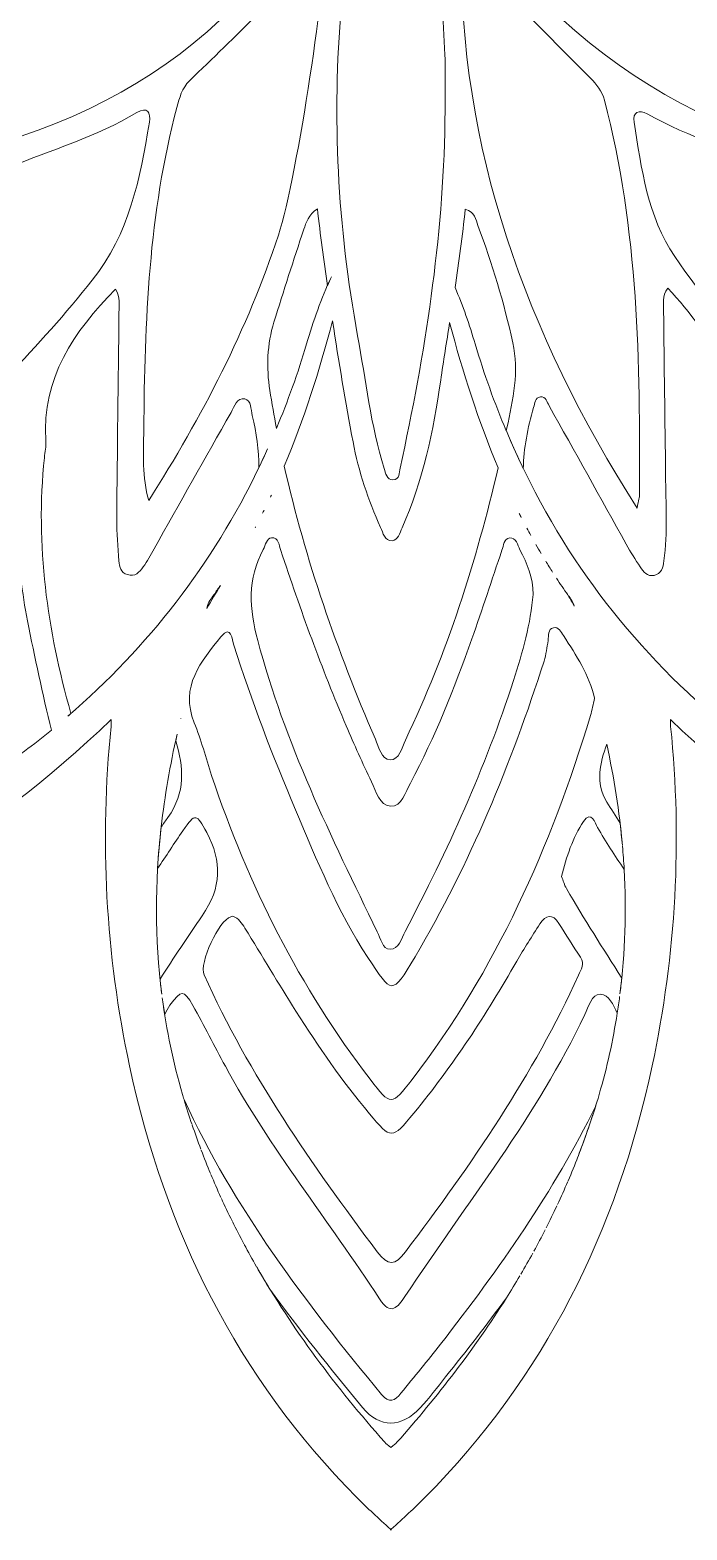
# Model space of a CAD drawing. Extents: x 180 to 9920, y -1894 to -106.
# Drawn here: x 892.1 to 1088.6, y -1876.1 to -1427.1 of the extents above; entities that cross this region are included whole.
import ezdxf

# ---------------------------------------------------------------- set-up
doc = ezdxf.new("R2010")
doc.units = 0
doc.header["$MEASUREMENT"] = 0
doc.layers.add('Layer 1', color=7, linetype='Continuous')

# ---------------------------------------------------------------- blocks, each defined once
blk = doc.blocks.new('block 2')
at = {"layer": 'Layer 1', "lineweight": 0}
for points, knots in [([(1815.11, -1128.01), (1749.3, -1123.11), (1699.79, -1090.94), (1663.06, -1037.29), (1645.18, -1011.19), (1631.77, -982.75), (1619.13, -953.91), (1615.92, -946.59), (1612.73, -939.26), (1609.05, -930.83), (1611.49, -932.42), (1612.96, -933.56), (1614.59, -934.42), (1644.2, -950.07), (1675.18, -955.58), (1707.88, -946.28), (1720.09, -942.8), (1730.39, -935.89), (1738.98, -926.45), (1741.34, -923.86), (1741.53, -922.8), (1737.72, -921.62), (1719.01, -915.81), (1701.43, -907.65), (1685.9, -895.49), (1663.92, -878.27), (1650.48, -855.44), (1642.34, -829.12), (1634.98, -805.33), (1631.72, -780.82), (1629.58, -756.13), (1625.72, -711.65), (1624.7, -667), (1621.74, -622.46), (1617.41, -557.42), (1609.63, -492.84), (1594.72, -429.3), (1579.03, -362.48), (1543.37, -307.89), (1491.29, -263.71), (1446.97, -226.12), (1396.22, -199.88), (1342.06, -179.82), (1279.78, -156.75), (1215.33, -142.68), (1149.61, -134.01), (1099.93, -127.46), (1050.1, -123.94), (1000.13, -123.94), (1000.13, -123.94), (1000.13, -123.94), (1000.13, -123.94), (1000.09, -123.94), (1000.04, -123.94), (1000, -123.94), (999.96, -123.94), (999.91, -123.94), (999.87, -123.94), (999.87, -123.94), (999.87, -123.94), (999.87, -123.94), (949.9, -123.94), (900.07, -127.46), (850.39, -134.01), (784.67, -142.68), (720.22, -156.75), (657.94, -179.82), (603.78, -199.88), (553.03, -226.12), (508.71, -263.71), (456.63, -307.89), (420.97, -362.48), (405.28, -429.3), (390.37, -492.84), (382.59, -557.42), (378.26, -622.46), (375.3, -667), (374.28, -711.65), (370.42, -756.13), (368.28, -780.82), (365.02, -805.33), (357.66, -829.12), (349.52, -855.44), (336.08, -878.27), (314.1, -895.49), (298.57, -907.65), (280.99, -915.81), (262.28, -921.62), (258.47, -922.8), (258.66, -923.86), (261.02, -926.45), (269.61, -935.89), (279.91, -942.8), (292.12, -946.28), (324.82, -955.58), (355.8, -950.07), (385.41, -934.42), (387.04, -933.56), (388.51, -932.42), (390.95, -930.83), (387.27, -939.26), (384.08, -946.59), (380.87, -953.91), (368.23, -982.75), (354.82, -1011.19), (336.94, -1037.29), (300.21, -1090.94), (250.7, -1123.11), (184.89, -1128.01), (180.03, -1128.37), (179.92, -1128.56), (182.5, -1132.8), (210.28, -1178.29), (252.29, -1197.63), (304.07, -1197.45), (342.5, -1197.31), (376.72, -1183.47), (407.92, -1161.62), (409.93, -1160.2), (411.93, -1158.75), (413.94, -1157.32), (404.39, -1172.65), (395.46, -1188.12), (385.98, -1203.24), (368.7, -1230.82), (350.11, -1257.39), (326.71, -1280.26), (301.16, -1305.21), (271.89, -1323.76), (236.88, -1332.4), (231.57, -1333.71), (226.18, -1334.7), (219.63, -1336.1), (247.96, -1348.87), (276.55, -1355.97), (306.2, -1358.34), (369.99, -1363.44), (430.32, -1352.32), (485.95, -1318.26), (485.07, -1324.2), (483.25, -1329.44), (481.19, -1334.58), (468.54, -1365.97), (450.11, -1393.79), (428.05, -1419.24), (403.33, -1447.78), (374.78, -1471.48), (340.06, -1487.12), (329.93, -1491.68), (319.41, -1495.14), (307.64, -1498.2), (334.5, -1509.84), (361.66, -1515.69), (389.66, -1517.13), (454.66, -1520.48), (515.82, -1507.37), (571.97, -1473.25), (565.76, -1479.73), (559.83, -1486.38), (554.44, -1493.51), (543.05, -1508.58), (534.98, -1525.51), (527.23, -1542.57), (515.28, -1568.89), (497.68, -1589.62), (470.98, -1601.96), (458.07, -1607.93), (444.75, -1612.59), (431.04, -1616.23), (427.31, -1617.22), (423.59, -1618.19), (418.96, -1619.41), (420.7, -1620.25), (421.43, -1620.66), (422.2, -1620.97), (433.77, -1625.57), (445.51, -1629.68), (457.52, -1632.97), (523.09, -1650.95), (587.75, -1649.82), (650.73, -1622.48), (696.94, -1602.42), (733.94, -1571.56), (758.21, -1526.64), (758.6, -1525.92), (758.77, -1524.97), (760.02, -1524.71), (764.59, -1532.53), (766.11, -1541.2), (766.22, -1550.11), (766.47, -1570.1), (761.01, -1588.9), (753.08, -1606.96), (731.55, -1655.95), (698.04, -1695.27), (655.24, -1726.97), (654.07, -1727.84), (652.58, -1728.43), (651.61, -1730.55), (751.78, -1730.26), (842.08, -1704.9), (916.32, -1633.53), (916.32, -1634.72), (916.35, -1635.14), (916.31, -1635.56), (912.85, -1669.71), (914.67, -1703.6), (921.84, -1737.16), (932.4, -1786.56), (954.02, -1830.2), (989.81, -1866.35), (992.96, -1869.53), (996.33, -1872.54), (999.87, -1875.82), (999.87, -1875.82), (999.87, -1876.06), (999.87, -1876.06), (999.92, -1876.02), (999.96, -1875.98), (1000, -1875.94), (1000.04, -1875.98), (1000.08, -1876.02), (1000.13, -1876.06), (1000.13, -1876.06), (1000.13, -1875.82), (1000.13, -1875.82), (1003.67, -1872.54), (1007.04, -1869.53), (1010.19, -1866.35), (1045.98, -1830.2), (1067.6, -1786.56), (1078.16, -1737.16), (1085.33, -1703.6), (1087.15, -1669.71), (1083.69, -1635.56), (1083.65, -1635.14), (1083.68, -1634.72), (1083.68, -1633.53), (1157.92, -1704.9), (1248.22, -1730.26), (1348.39, -1730.55), (1347.42, -1728.43), (1345.93, -1727.84), (1344.76, -1726.97), (1301.96, -1695.27), (1268.45, -1655.95), (1246.92, -1606.96), (1238.99, -1588.9), (1233.53, -1570.1), (1233.78, -1550.11), (1233.89, -1541.2), (1235.41, -1532.53), (1239.98, -1524.71), (1241.23, -1524.97), (1241.4, -1525.92), (1241.79, -1526.64), (1266.06, -1571.56), (1303.06, -1602.42), (1349.27, -1622.48), (1412.25, -1649.82), (1476.91, -1650.95), (1542.48, -1632.97), (1554.49, -1629.68), (1566.23, -1625.57), (1577.8, -1620.97), (1578.57, -1620.66), (1579.3, -1620.25), (1581.04, -1619.41), (1576.41, -1618.19), (1572.69, -1617.22), (1568.96, -1616.23), (1555.25, -1612.59), (1541.93, -1607.93), (1529.02, -1601.96), (1502.32, -1589.62), (1484.72, -1568.89), (1472.77, -1542.57), (1465.02, -1525.51), (1456.95, -1508.58), (1445.56, -1493.51), (1440.17, -1486.38), (1434.24, -1479.73), (1428.03, -1473.25), (1484.18, -1507.37), (1545.34, -1520.48), (1610.34, -1517.13), (1638.34, -1515.69), (1665.5, -1509.84), (1692.36, -1498.2), (1680.59, -1495.14), (1670.07, -1491.68), (1659.94, -1487.12), (1625.22, -1471.48), (1596.67, -1447.78), (1571.95, -1419.24), (1549.89, -1393.79), (1531.46, -1365.97), (1518.81, -1334.58), (1516.75, -1329.44), (1514.93, -1324.2), (1514.05, -1318.26), (1569.68, -1352.32), (1630.01, -1363.44), (1693.8, -1358.34), (1723.45, -1355.97), (1752.04, -1348.87), (1780.37, -1336.1), (1773.82, -1334.7), (1768.43, -1333.71), (1763.12, -1332.4), (1728.11, -1323.76), (1698.84, -1305.21), (1673.29, -1280.26), (1649.89, -1257.39), (1631.3, -1230.82), (1614.02, -1203.24), (1604.54, -1188.12), (1595.61, -1172.65), (1586.06, -1157.32), (1588.07, -1158.75), (1590.07, -1160.2), (1592.08, -1161.62), (1623.28, -1183.47), (1657.5, -1197.31), (1695.93, -1197.45), (1747.71, -1197.63), (1789.72, -1178.29), (1817.5, -1132.8), (1820.08, -1128.56), (1819.97, -1128.37), (1815.11, -1128.01)], [0, 0, 0, 0, 1, 1, 1, 2, 2, 2, 3, 3, 3, 4, 4, 4, 5, 5, 5, 6, 6, 6, 7, 7, 7, 8, 8, 8, 9, 9, 9, 10, 10, 10, 11, 11, 11, 12, 12, 12, 13, 13, 13, 14, 14, 14, 15, 15, 15, 16, 16, 16, 17, 17, 17, 18, 18, 18, 19, 19, 19, 20, 20, 20, 21, 21, 21, 22, 22, 22, 23, 23, 23, 24, 24, 24, 25, 25, 25, 26, 26, 26, 27, 27, 27, 28, 28, 28, 29, 29, 29, 30, 30, 30, 31, 31, 31, 32, 32, 32, 33, 33, 33, 34, 34, 34, 35, 35, 35, 36, 36, 36, 37, 37, 37, 38, 38, 38, 39, 39, 39, 40, 40, 40, 41, 41, 41, 42, 42, 42, 43, 43, 43, 44, 44, 44, 45, 45, 45, 46, 46, 46, 47, 47, 47, 48, 48, 48, 49, 49, 49, 50, 50, 50, 51, 51, 51, 52, 52, 52, 53, 53, 53, 54, 54, 54, 55, 55, 55, 56, 56, 56, 57, 57, 57, 58, 58, 58, 59, 59, 59, 60, 60, 60, 61, 61, 61, 62, 62, 62, 63, 63, 63, 64, 64, 64, 65, 65, 65, 66, 66, 66, 67, 67, 67, 68, 68, 68, 69, 69, 69, 70, 70, 70, 71, 71, 71, 72, 72, 72, 73, 73, 73, 74, 74, 74, 75, 75, 75, 76, 76, 76, 77, 77, 77, 78, 78, 78, 79, 79, 79, 80, 80, 80, 81, 81, 81, 82, 82, 82, 83, 83, 83, 84, 84, 84, 85, 85, 85, 86, 86, 86, 87, 87, 87, 88, 88, 88, 89, 89, 89, 90, 90, 90, 91, 91, 91, 92, 92, 92, 93, 93, 93, 94, 94, 94, 95, 95, 95, 96, 96, 96, 97, 97, 97, 98, 98, 98, 99, 99, 99, 100, 100, 100, 101, 101, 101, 102, 102, 102, 103, 103, 103, 104, 104, 104, 105, 105, 105, 106, 106, 106, 107, 107, 107, 108, 108, 108, 109, 109, 109, 110, 110, 110, 110]), ([(746.49, -1518.7), (746.43, -1518.45), (746.37, -1518.19), (746.31, -1517.92), (744.23, -1508.22), (742.64, -1498.43), (740.64, -1488.71), (738.53, -1478.42), (734.67, -1468.62), (731.58, -1458.6), (731.13, -1457.14), (730.21, -1455.45), (731.21, -1454.23), (732.56, -1452.6), (734.39, -1454.06), (735.96, -1454.4), (743.44, -1456.04), (747.84, -1460.25), (748.84, -1468.31), (749.83, -1476.24), (751.65, -1484.1), (754.78, -1491.54), (755.57, -1493.41), (756.28, -1494.82), (757, -1495.8), (758.25, -1492.64), (759.43, -1489.45), (760.54, -1486.24), (760.25, -1485.9), (760, -1485.43), (759.82, -1484.8), (757.99, -1478.63), (756.3, -1472.4), (754.55, -1466.2), (754.39, -1463.33), (755.82, -1462.68), (758.15, -1463.28), (761.05, -1464.02), (763.94, -1464.78), (766.82, -1465.55), (767.41, -1463.32), (767.97, -1461.08), (768.51, -1458.83), (759.59, -1456.01), (750.82, -1452.62), (742.27, -1448.65), (652.3, -1406.86), (595.36, -1337.93), (573.47, -1240.82), (569.03, -1221.15), (569.67, -1200.97), (569.79, -1180.91), (569.79, -1180.72), (569.79, -1180.53), (569.81, -1180.34), (570.3, -1176.2), (588.03, -1167.59), (591.4, -1169.92), (593.6, -1171.44), (593.31, -1173.93), (593.39, -1176.18), (594.79, -1218.22), (605.32, -1258.07), (623.29, -1295.86), (644.46, -1340.37), (674.26, -1377.78), (716.72, -1403.97), (748.22, -1423.41), (782.31, -1435.28), (819.65, -1434.26), (878.48, -1432.65), (926.11, -1407.59), (963.67, -1362.72), (971.04, -1353.92), (977.52, -1344.48), (983.73, -1334.84), (985.26, -1332.46), (986.84, -1330.11), (989.13, -1326.64), (991.7, -1332.46), (993.73, -1337.18), (995.86, -1341.84), (996.63, -1343.54), (996.47, -1345.08), (995.92, -1346.8), (976.9, -1406.05), (938.72, -1445.99), (877.98, -1462.37), (857.85, -1467.8), (836.76, -1470.03), (816.07, -1468.26), (801.92, -1467.06), (787.95, -1464.44), (774.31, -1460.54), (774.51, -1461.86), (774.7, -1463.18), (774.9, -1464.5), (774.01, -1458.45), (773.09, -1452.41), (772.13, -1446.36), (770.33, -1447.36), (770.72, -1449.12), (770.42, -1450.52), (765.28, -1474.36), (757.88, -1497.32), (746.49, -1518.7)], [0, 0, 0, 0, 1, 1, 1, 2, 2, 2, 3, 3, 3, 4, 4, 4, 5, 5, 5, 6, 6, 6, 7, 7, 7, 8, 8, 8, 9, 9, 9, 10, 10, 10, 11, 11, 11, 12, 12, 12, 13, 13, 13, 14, 14, 14, 15, 15, 15, 16, 16, 16, 17, 17, 17, 18, 18, 18, 19, 19, 19, 20, 20, 20, 21, 21, 21, 22, 22, 22, 23, 23, 23, 24, 24, 24, 25, 25, 25, 26, 26, 26, 27, 27, 27, 28, 28, 28, 29, 29, 29, 30, 30, 30, 31, 31, 31, 32, 32, 32, 33, 33, 33, 34, 34, 34, 35, 35, 35, 35]), ([(1325.84, -1407.18), (1297.84, -1431.24), (1266.22, -1448.76), (1231.48, -1458.78), (1230.82, -1456.04), (1230.18, -1453.28), (1229.58, -1450.52), (1229.28, -1449.12), (1229.67, -1447.36), (1227.87, -1446.36), (1226.53, -1454.85), (1225.23, -1463.34), (1224.03, -1471.84), (1223.8, -1471.58), (1223.57, -1471.33), (1223.35, -1471.08), (1222.21, -1469.8), (1222.21, -1468.64), (1224.03, -1468.1), (1224.22, -1468.04), (1224.41, -1467.99), (1224.59, -1467.93), (1224.96, -1465.4), (1225.33, -1462.87), (1225.71, -1460.34), (1219.2, -1462.05), (1212.59, -1463.52), (1205.87, -1464.7), (1146.07, -1475.17), (1091.4, -1463.04), (1046.52, -1419.54), (1025.63, -1399.29), (1013.11, -1373.82), (1004.28, -1346.4), (1003.78, -1344.83), (1003.77, -1343.46), (1004.43, -1341.98), (1006.52, -1337.3), (1008.57, -1332.59), (1011.16, -1326.67), (1015.17, -1332.72), (1018.51, -1337.78), (1021.86, -1342.83), (1051.48, -1387.51), (1091.39, -1418.3), (1144.16, -1429.85), (1204.44, -1443.04), (1258, -1426.5), (1305.12, -1388.24), (1356.19, -1346.76), (1386.32, -1292.42), (1399.95, -1228.51), (1403.7, -1210.96), (1406.8, -1193.31), (1407, -1175.26), (1407.06, -1169.64), (1409.01, -1168.43), (1414.22, -1170.11), (1414.76, -1170.28), (1415.28, -1170.55), (1415.81, -1170.76), (1430.54, -1176.53), (1430.56, -1176.53), (1430.54, -1192.18), (1430.43, -1280.79), (1391.62, -1350.67), (1325.84, -1407.18)], [0, 0, 0, 0, 1, 1, 1, 2, 2, 2, 3, 3, 3, 4, 4, 4, 5, 5, 5, 6, 6, 6, 7, 7, 7, 8, 8, 8, 9, 9, 9, 10, 10, 10, 11, 11, 11, 12, 12, 12, 13, 13, 13, 14, 14, 14, 15, 15, 15, 16, 16, 16, 17, 17, 17, 18, 18, 18, 19, 19, 19, 20, 20, 20, 21, 21, 21, 22, 22, 22, 22]), ([(1000.28, -1361.82), (1004.04, -1361.92), (1004.58, -1367.94), (1005.75, -1371.61), (1012.32, -1392.08), (1015.38, -1413.17), (1016.16, -1434.61), (1016.4, -1441.27), (1016.19, -1447.96), (1016.19, -1454.63), (1015.64, -1489.67), (1010.23, -1524.1), (1002.78, -1558.25), (1002.48, -1559.62), (1002.7, -1561.74), (1000.64, -1561.75), (998.79, -1561.76), (998.44, -1559.79), (998.01, -1558.4), (993.94, -1545.43), (992.53, -1531.93), (990.07, -1518.63), (984.04, -1485.99), (982.35, -1453.17), (985.19, -1420.09), (986.61, -1403.5), (989.49, -1387.2), (994.65, -1371.37), (995.83, -1367.77), (996.25, -1361.71), (1000.28, -1361.82)], [0, 0, 0, 0, 1, 1, 1, 2, 2, 2, 3, 3, 3, 4, 4, 4, 5, 5, 5, 6, 6, 6, 7, 7, 7, 8, 8, 8, 9, 9, 9, 10, 10, 10, 10]), ([(926.1, -1546.88), (926.38, -1514.4), (927.55, -1482.01), (936, -1450.36), (936.79, -1447.39), (937.47, -1444.61), (939.83, -1442.3), (953.45, -1428.98), (967.42, -1415.99), (979.55, -1401), (981.46, -1408.97), (972.08, -1470.94), (966.35, -1488.51), (957.13, -1516.74), (943.51, -1542.83), (927.56, -1568), (925.55, -1560.93), (926.04, -1553.89), (926.1, -1546.88)], [0, 0, 0, 0, 1, 1, 1, 2, 2, 2, 3, 3, 3, 4, 4, 4, 5, 5, 5, 6, 6, 6, 6]), ([(1021, -1401.45), (1023.04, -1403.8), (1025.33, -1406.76), (1027.93, -1409.42), (1038.46, -1420.19), (1049.07, -1430.87), (1059.68, -1441.55), (1061.58, -1443.46), (1063.16, -1445.38), (1063.89, -1448.16), (1074.06, -1486.95), (1074.6, -1526.58), (1074.38, -1566.28), (1074.38, -1566.99), (1074.13, -1567.69), (1073.64, -1570.22), (1040.35, -1517.67), (1020.37, -1462.66), (1021, -1401.45)], [0, 0, 0, 0, 1, 1, 1, 2, 2, 2, 3, 3, 3, 4, 4, 4, 5, 5, 5, 6, 6, 6, 6]), ([(858.48, -1557.36), (857.46, -1558.32), (856.43, -1560.15), (854.75, -1559.18), (853.29, -1558.32), (853.94, -1556.41), (853.84, -1555.22), (854.48, -1545.18), (856.29, -1535.63), (859.17, -1526.31), (864.49, -1509.02), (868.76, -1491.35), (877.89, -1475.44), (879.82, -1472.08), (882.2, -1469.66), (885.66, -1468.26), (898.56, -1463.06), (911.94, -1459), (924.02, -1451.86), (927.21, -1449.98), (928.24, -1451.79), (927.76, -1454.77), (925.05, -1471.59), (921.77, -1488.13), (910.67, -1502.04), (894.8, -1521.94), (876.95, -1539.94), (858.48, -1557.36)], [0, 0, 0, 0, 1, 1, 1, 2, 2, 2, 3, 3, 3, 4, 4, 4, 5, 5, 5, 6, 6, 6, 7, 7, 7, 8, 8, 8, 9, 9, 9, 9]), ([(1072.74, -1454.74), (1072.24, -1451.64), (1074.27, -1450.89), (1076.62, -1452.21), (1089.32, -1459.38), (1103.35, -1463.37), (1116.57, -1469.26), (1118.31, -1470.04), (1119.9, -1471.12), (1120.91, -1472.86), (1135.75, -1498.42), (1141.02, -1526.98), (1147.09, -1553.97), (1146.69, -1556.81), (1147.38, -1558.71), (1145.6, -1559.42), (1143.88, -1560.11), (1142.83, -1558.5), (1141.79, -1557.48), (1121.65, -1537.7), (1100.8, -1518.52), (1084.9, -1494.92), (1076.79, -1482.88), (1074.97, -1468.68), (1072.74, -1454.74)], [0, 0, 0, 0, 1, 1, 1, 2, 2, 2, 3, 3, 3, 4, 4, 4, 5, 5, 5, 6, 6, 6, 7, 7, 7, 8, 8, 8, 8]), ([(963.8, -1535), (962.74, -1528.15), (962.98, -1521.25), (965.03, -1514.57), (967.88, -1505.27), (970.9, -1496.02), (973.96, -1486.79), (974.65, -1484.73), (975.33, -1482.51), (978.02, -1480.64), (978.93, -1488.42), (979.96, -1496.06), (981.03, -1503.66), (981.42, -1502.77), (981.79, -1501.87), (982.21, -1500.98), (979.16, -1507.46), (976.83, -1514.23), (974.79, -1521.09), (972.19, -1529.85), (969.16, -1538.25), (965.79, -1546.37), (965.07, -1542.6), (964.4, -1538.81), (963.8, -1535)], [0, 0, 0, 0, 1, 1, 1, 2, 2, 2, 3, 3, 3, 4, 4, 4, 5, 5, 5, 6, 6, 6, 7, 7, 7, 8, 8, 8, 8]), ([(1025.21, -1521.09), (1023.51, -1515.36), (1021.57, -1509.7), (1019.21, -1504.21), (1020.38, -1496.47), (1021.46, -1488.68), (1022.24, -1480.76), (1025.19, -1481.56), (1025.38, -1483.91), (1026.04, -1485.65), (1030.36, -1497.09), (1033.83, -1508.8), (1036.48, -1520.73), (1038.41, -1529.35), (1036.51, -1537.85), (1034.73, -1546.25), (1034.67, -1546.54), (1034.6, -1546.83), (1034.54, -1547.12), (1031.03, -1538.77), (1027.89, -1530.12), (1025.21, -1521.09)], [0, 0, 0, 0, 1, 1, 1, 2, 2, 2, 3, 3, 3, 4, 4, 4, 5, 5, 5, 6, 6, 6, 7, 7, 7, 7]), ([(903.41, -1632.46), (903.71, -1632.2), (904.02, -1631.94), (904.32, -1631.68), (897.21, -1606.78), (893.65, -1581.38), (896.36, -1555.16), (896.54, -1553.45), (896.93, -1551.72), (896.81, -1550.03), (895.55, -1531.3), (905.13, -1517.51), (917.62, -1504.7), (919.12, -1507.1), (918.69, -1509.45), (918.67, -1511.67), (918.48, -1532.28), (918.16, -1552.88), (918, -1573.49), (917.96, -1577.67), (918.4, -1581.86), (918.67, -1586.05), (918.79, -1587.82), (919.21, -1589.5), (921.18, -1590.14), (923.46, -1590.88), (924.82, -1589.4), (925.93, -1587.84), (927.15, -1586.14), (928.13, -1584.27), (929.16, -1582.45), (936.83, -1568.82), (944.46, -1555.17), (952.19, -1541.58), (953.16, -1539.88), (953.94, -1537.07), (956.32, -1537.54), (958.3, -1537.93), (958.08, -1540.7), (958.53, -1542.49), (959.86, -1547.77), (960.54, -1552.95), (960.55, -1558.05), (946.63, -1587.04), (927.45, -1611.74), (903.41, -1632.46)], [0, 0, 0, 0, 1, 1, 1, 2, 2, 2, 3, 3, 3, 4, 4, 4, 5, 5, 5, 6, 6, 6, 7, 7, 7, 8, 8, 8, 9, 9, 9, 10, 10, 10, 11, 11, 11, 12, 12, 12, 13, 13, 13, 14, 14, 14, 15, 15, 15, 15]), ([(1034.55, -1547.14), (1036.15, -1550.97), (1037.85, -1554.72), (1039.62, -1558.4), (1039.72, -1552.32), (1040.92, -1546.23), (1042.7, -1540.08), (1043.05, -1538.88), (1043.14, -1537.15), (1044.73, -1536.95), (1046.38, -1536.75), (1046.72, -1538.5), (1047.33, -1539.58), (1055.05, -1553.39), (1062.7, -1567.23), (1070.41, -1581.04), (1071.71, -1583.37), (1073.14, -1585.63), (1074.62, -1587.85), (1075.57, -1589.27), (1076.67, -1590.81), (1078.72, -1590.37), (1080.98, -1589.88), (1081.42, -1588.02), (1081.69, -1586.02), (1082.85, -1577.46), (1082.25, -1568.88), (1082.17, -1560.31), (1082.01, -1543.91), (1081.73, -1527.51), (1081.59, -1511.11), (1081.57, -1509.11), (1081.04, -1506.95), (1082.86, -1504.41), (1089.78, -1511.73), (1095.02, -1519.68), (1100.68, -1527.3), (1101.42, -1528.3), (1101.68, -1529.76), (1101.87, -1531.05), (1106.75, -1565.29), (1105.54, -1599.04), (1096.19, -1632.12), (1069.38, -1608.91), (1048.65, -1580.73), (1034.55, -1547.14)], [0, 0, 0, 0, 1, 1, 1, 2, 2, 2, 3, 3, 3, 4, 4, 4, 5, 5, 5, 6, 6, 6, 7, 7, 7, 8, 8, 8, 9, 9, 9, 10, 10, 10, 11, 11, 11, 12, 12, 12, 13, 13, 13, 14, 14, 14, 15, 15, 15, 15]), ([(1004.36, -1639.63), (1003.26, -1641.93), (1002.57, -1645.68), (999.79, -1645.54), (997.18, -1645.41), (996.39, -1641.74), (995.36, -1639.35), (983.94, -1612.83), (974.41, -1585.74), (968.13, -1557.67), (968.12, -1557.69), (968.11, -1557.7), (968.1, -1557.72), (974.02, -1543.66), (978.63, -1529.07), (982.56, -1514.2), (984.41, -1526.39), (986.45, -1538.43), (988.69, -1550.44), (990.34, -1559.26), (993.23, -1567.79), (996.93, -1575.99), (997.67, -1577.62), (998.07, -1580.14), (1000.37, -1579.99), (1002.17, -1579.87), (1002.67, -1577.64), (1003.36, -1576.12), (1009.65, -1562.05), (1012.74, -1547.14), (1014.92, -1531.98), (1015.75, -1526.22), (1016.67, -1520.47), (1017.58, -1514.71), (1021.53, -1529.56), (1026.15, -1544.13), (1032.09, -1558.17), (1025.56, -1586.2), (1016.88, -1613.55), (1004.36, -1639.63)], [0, 0, 0, 0, 1, 1, 1, 2, 2, 2, 3, 3, 3, 4, 4, 4, 5, 5, 5, 6, 6, 6, 7, 7, 7, 8, 8, 8, 9, 9, 9, 10, 10, 10, 11, 11, 11, 12, 12, 12, 13, 13, 13, 13]), ([(960.55, -1558.05), (961.43, -1556.21), (962.29, -1554.36), (963.14, -1552.48), (962.3, -1554.36), (961.43, -1556.21), (960.55, -1558.05)], [0, 0, 0, 0, 1, 1, 1, 2, 2, 2, 2]), ([(963.98, -1566.96), (964.07, -1566.76), (964.16, -1566.56), (964.26, -1566.36), (964.16, -1566.56), (964.07, -1566.76), (963.98, -1566.96)], [0, 0, 0, 0, 1, 1, 1, 2, 2, 2, 2]), ([(962.08, -1570.85), (961.93, -1571.17), (961.77, -1571.48), (961.61, -1571.79), (961.77, -1571.48), (961.93, -1571.17), (962.08, -1570.85)], [0, 0, 0, 0, 1, 1, 1, 2, 2, 2, 2]), ([(1038.42, -1571.85), (1038.62, -1572.25), (1038.81, -1572.65), (1039.01, -1573.04), (1038.81, -1572.65), (1038.62, -1572.25), (1038.42, -1571.85)], [0, 0, 0, 0, 1, 1, 1, 2, 2, 2, 2]), ([(873.08, -1601), (872.92, -1595.03), (873.6, -1590.28), (878.49, -1586.44), (881.57, -1584.03), (883.73, -1580.49), (888, -1578.12), (889.02, -1587.13), (889.58, -1595.62), (891.28, -1603.95), (893.51, -1614.91), (895.84, -1625.83), (898.46, -1636.69), (893.21, -1640.98), (887.7, -1645.06), (882.01, -1648.99), (876.99, -1633.62), (873.52, -1617.77), (873.08, -1601)], [0, 0, 0, 0, 1, 1, 1, 2, 2, 2, 3, 3, 3, 4, 4, 4, 5, 5, 5, 6, 6, 6, 6]), ([(964.32, -1579.09), (966.41, -1579), (966.59, -1581.36), (967.09, -1582.89), (972.94, -1600.65), (979.33, -1618.21), (986.65, -1635.42), (989.03, -1641.03), (991.56, -1646.59), (994.2, -1652.1), (995.57, -1654.96), (996.54, -1659.24), (999.86, -1659.42), (1003.34, -1659.61), (1004.35, -1655.25), (1005.83, -1652.51), (1013.27, -1638.7), (1018.97, -1624.13), (1024.21, -1609.38), (1027.34, -1600.58), (1030.2, -1591.68), (1033.24, -1582.84), (1033.71, -1581.45), (1033.89, -1579.34), (1035.48, -1579.17), (1037.52, -1578.95), (1037.89, -1581.26), (1038.62, -1582.68), (1040.72, -1586.76), (1042.63, -1590.93), (1042.57, -1596.08), (1041.81, -1604.69), (1039.43, -1613.35), (1036.68, -1621.87), (1028.26, -1647.89), (1016.98, -1672.71), (1004.28, -1696.9), (1003.18, -1699.01), (1002.36, -1702.31), (999.75, -1702.27), (997.49, -1702.23), (996.89, -1699), (995.93, -1697.01), (982.17, -1668.7), (968.26, -1640.47), (960.18, -1609.81), (957.71, -1600.43), (956.98, -1591.43), (961.83, -1582.63), (962.55, -1581.33), (962.8, -1579.16), (964.32, -1579.09)], [0, 0, 0, 0, 1, 1, 1, 2, 2, 2, 3, 3, 3, 4, 4, 4, 5, 5, 5, 6, 6, 6, 7, 7, 7, 8, 8, 8, 9, 9, 9, 10, 10, 10, 11, 11, 11, 12, 12, 12, 13, 13, 13, 14, 14, 14, 15, 15, 15, 16, 16, 16, 17, 17, 17, 17]), ([(959.41, -1576.04), (959.45, -1575.97), (959.49, -1575.89), (959.53, -1575.82), (959.49, -1575.89), (959.45, -1575.97), (959.41, -1576.04)], [0, 0, 0, 0, 1, 1, 1, 2, 2, 2, 2]), ([(1040.67, -1576.2), (1041.07, -1576.94), (1041.46, -1577.68), (1041.87, -1578.42), (1041.46, -1577.68), (1041.07, -1576.94), (1040.67, -1576.2)], [0, 0, 0, 0, 1, 1, 1, 2, 2, 2, 2]), ([(1043.39, -1581.12), (1043.9, -1582.02), (1044.43, -1582.92), (1044.96, -1583.82), (1044.43, -1582.92), (1043.9, -1582.02), (1043.39, -1581.12)], [0, 0, 0, 0, 1, 1, 1, 2, 2, 2, 2]), ([(1046.35, -1586.15), (1047.01, -1587.22), (1047.69, -1588.29), (1048.37, -1589.35), (1047.69, -1588.29), (1047.01, -1587.22), (1046.35, -1586.15)], [0, 0, 0, 0, 1, 1, 1, 2, 2, 2, 2]), ([(944.96, -1600.25), (944.98, -1600.14), (945, -1600.03), (945.02, -1599.92), (945.26, -1598.42), (946.24, -1597.35), (947.06, -1596.19), (947.73, -1595.25), (948.35, -1594.29), (949, -1593.34), (949, -1593.34), (949, -1593.34), (949, -1593.35), (947.67, -1595.66), (946.32, -1597.96), (944.96, -1600.25), (944.96, -1600.25), (944.96, -1600.25), (944.96, -1600.25)], [0, 0, 0, 0, 1, 1, 1, 2, 2, 2, 3, 3, 3, 4, 4, 4, 5, 5, 5, 6, 6, 6, 6]), ([(1049.54, -1591.19), (1050.64, -1592.87), (1051.77, -1594.54), (1052.94, -1596.19), (1051.77, -1594.54), (1050.64, -1592.87), (1049.54, -1591.19)], [0, 0, 0, 0, 1, 1, 1, 2, 2, 2, 2]), ([(1053.05, -1596.35), (1053.77, -1597.35), (1054.56, -1598.32), (1054.88, -1599.56), (1054.27, -1598.49), (1053.65, -1597.43), (1053.05, -1596.35)], [0, 0, 0, 0, 1, 1, 1, 2, 2, 2, 2]), ([(1006.36, -1741.23), (1000.27, -1749.17), (1000, -1749.27), (993.81, -1741.18), (972.7, -1713.64), (957.34, -1683.08), (946.38, -1650.23), (944.63, -1644.98), (943.28, -1639.58), (941.21, -1634.46), (936.83, -1623.61), (943.23, -1616.07), (949.18, -1608.72), (952.24, -1604.93), (952.58, -1609.7), (953.05, -1611.21), (958.31, -1627.98), (964.66, -1644.34), (971.49, -1660.52), (977.88, -1675.64), (984.04, -1690.95), (993.09, -1704.69), (1000.31, -1715.66), (1000.25, -1716.36), (1007.24, -1704.5), (1023.67, -1676.64), (1035.97, -1646.82), (1045.83, -1616.02), (1046.46, -1614.03), (1046.7, -1611.92), (1047.03, -1609.85), (1047.27, -1608.39), (1046.84, -1606.41), (1048.69, -1606.02), (1050.07, -1605.72), (1050.94, -1607.28), (1051.65, -1608.38), (1055.48, -1614.31), (1059.34, -1620.22), (1060.94, -1627.07), (1060.5, -1628.99), (1060.22, -1630.69), (1059.72, -1632.32), (1047.84, -1671.52), (1031.46, -1708.51), (1006.36, -1741.23)], [0, 0, 0, 0, 1, 1, 1, 2, 2, 2, 3, 3, 3, 4, 4, 4, 5, 5, 5, 6, 6, 6, 7, 7, 7, 8, 8, 8, 9, 9, 9, 10, 10, 10, 11, 11, 11, 12, 12, 12, 13, 13, 13, 14, 14, 14, 15, 15, 15, 15]), ([(937.2, -1633.16), (937.2, -1633.15), (937.21, -1633.15), (937.21, -1633.14), (937.21, -1633.15), (937.2, -1633.15), (937.2, -1633.16)], [0, 0, 0, 0, 1, 1, 1, 2, 2, 2, 2]), ([(933.31, -1662.81), (932.64, -1663.74), (931.97, -1664.68), (931.31, -1665.62), (932.36, -1656.39), (933.96, -1647.15), (936.07, -1637.9), (935.92, -1638.58), (935.79, -1639.25), (935.64, -1639.92), (938.01, -1647.83), (938.7, -1655.23), (933.31, -1662.81)], [0, 0, 0, 0, 1, 1, 1, 2, 2, 2, 3, 3, 3, 4, 4, 4, 4]), ([(1069.27, -1671.24), (1069.06, -1668.99), (1068.83, -1666.73), (1068.56, -1664.47), (1067.24, -1662.39), (1065.9, -1660.32), (1064.62, -1658.21), (1061.05, -1652.31), (1062.58, -1646.53), (1064.57, -1640.88), (1066.77, -1651.02), (1068.37, -1661.14), (1069.27, -1671.24)], [0, 0, 0, 0, 1, 1, 1, 2, 2, 2, 3, 3, 3, 4, 4, 4, 4]), ([(1068.54, -1715.56), (1068.74, -1713.99), (1068.92, -1712.43), (1069.08, -1710.86), (1063.45, -1702.01), (1057.79, -1693.19), (1052.53, -1684.12), (1051.87, -1682.98), (1051.53, -1681.67), (1051.08, -1680.52), (1052.49, -1674.56), (1054.4, -1668.87), (1057.66, -1663.97), (1059.95, -1660.52), (1061.08, -1664.54), (1061.82, -1665.82), (1064.32, -1670.11), (1067.02, -1674.25), (1069.79, -1678.35), (1070.49, -1690.77), (1070.1, -1703.17), (1068.54, -1715.56)], [0, 0, 0, 0, 1, 1, 1, 2, 2, 2, 3, 3, 3, 4, 4, 4, 5, 5, 5, 6, 6, 6, 7, 7, 7, 7]), ([(931.3, -1665.65), (930.83, -1669.81), (930.47, -1673.96), (930.23, -1678.12), (932.73, -1674.34), (935.22, -1670.56), (937.79, -1666.82), (941.55, -1661.34), (941.87, -1661.62), (944.93, -1667.35), (949.57, -1676.05), (949.41, -1683.71), (943.58, -1692.23), (939.29, -1698.51), (935.06, -1704.83), (930.95, -1711.24), (931.11, -1712.73), (931.29, -1714.22), (931.48, -1715.71), (929.37, -1699.06), (929.41, -1682.37), (931.3, -1665.65)], [0, 0, 0, 0, 1, 1, 1, 2, 2, 2, 3, 3, 3, 4, 4, 4, 5, 5, 5, 6, 6, 6, 7, 7, 7, 7]), ([(1069.28, -1671.42), (1069.49, -1673.73), (1069.66, -1676.03), (1069.79, -1678.33), (1069.66, -1676.03), (1069.49, -1673.73), (1069.28, -1671.42)], [0, 0, 0, 0, 1, 1, 1, 2, 2, 2, 2]), ([(1050.26, -1694.51), (1052.45, -1697.86), (1054.48, -1701.31), (1056.71, -1704.63), (1058.06, -1706.66), (1056.92, -1708.28), (1056.15, -1709.97), (1042.59, -1739.9), (1024.08, -1766.73), (1004.36, -1792.81), (1001.19, -1797.02), (999.16, -1797.09), (995.93, -1792.79), (976.31, -1766.64), (957.66, -1739.9), (944.14, -1709.95), (942.58, -1706.49), (948.6, -1693.42), (952.17, -1692.56), (952.35, -1692.52), (952.52, -1692.46), (952.74, -1692.39), (954.54, -1692.91), (955.43, -1694.48), (956.31, -1695.9), (961.45, -1704.16), (966.4, -1712.54), (971.6, -1720.76), (978.35, -1731.41), (985.5, -1741.78), (993.58, -1751.48), (1000.07, -1759.27), (1000.33, -1759.33), (1006.87, -1751.32), (1018.49, -1737.1), (1028.6, -1721.83), (1037.64, -1705.85), (1039.79, -1702.03), (1042.23, -1698.38), (1044.59, -1694.68), (1046.36, -1691.93), (1048.33, -1691.54), (1050.26, -1694.51)], [0, 0, 0, 0, 1, 1, 1, 2, 2, 2, 3, 3, 3, 4, 4, 4, 5, 5, 5, 6, 6, 6, 7, 7, 7, 8, 8, 8, 9, 9, 9, 10, 10, 10, 11, 11, 11, 12, 12, 12, 13, 13, 13, 14, 14, 14, 14]), ([(1056, -1764.24), (1057.92, -1759.29), (1059.68, -1754.25), (1061.27, -1749.1), (1048.77, -1774.74), (1032.36, -1797.91), (1014.88, -1820.41), (1011.02, -1825.38), (1006.95, -1830.19), (1003.03, -1835.11), (1001.18, -1837.44), (999.54, -1838.28), (997.22, -1835.47), (974.45, -1808), (953.03, -1779.69), (938.14, -1747.19), (937.99, -1746.69), (937.82, -1746.2), (937.68, -1745.69), (934.87, -1736.06), (932.89, -1726.42), (931.61, -1716.76), (931.84, -1718.43), (932.08, -1720.1), (932.35, -1721.77), (932.77, -1720.86), (933.27, -1719.94), (933.94, -1719.03), (937.35, -1714.37), (937.99, -1714.16), (940.78, -1719.09), (944.15, -1725.06), (947.24, -1731.2), (950.5, -1737.24), (963.76, -1761.85), (981.48, -1783.5), (996.6, -1806.88), (999.97, -1812.09), (1002.01, -1809.48), (1004.23, -1806.14), (1022.66, -1778.34), (1043.64, -1752.17), (1058.01, -1721.79), (1059.12, -1719.45), (1060.06, -1715.66), (1062.59, -1715.71), (1065.4, -1715.77), (1066.48, -1718.9), (1067.71, -1721.41), (1066.44, -1729.51), (1064.68, -1737.6), (1062.32, -1745.69), (1060.48, -1752.03), (1058.35, -1758.2), (1056, -1764.24)], [0, 0, 0, 0, 1, 1, 1, 2, 2, 2, 3, 3, 3, 4, 4, 4, 5, 5, 5, 6, 6, 6, 7, 7, 7, 8, 8, 8, 9, 9, 9, 10, 10, 10, 11, 11, 11, 12, 12, 12, 13, 13, 13, 14, 14, 14, 15, 15, 15, 16, 16, 16, 17, 17, 17, 18, 18, 18, 18]), ([(1067.71, -1721.41), (1067.97, -1719.75), (1068.21, -1718.09), (1068.43, -1716.43), (1068.21, -1718.09), (1067.97, -1719.75), (1067.71, -1721.41)], [0, 0, 0, 0, 1, 1, 1, 2, 2, 2, 2]), ([(938.14, -1747.2), (938.9, -1749.72), (939.69, -1752.23), (940.53, -1754.7), (939.69, -1752.23), (938.9, -1749.72), (938.14, -1747.2)], [0, 0, 0, 0, 1, 1, 1, 2, 2, 2, 2]), ([(940.6, -1754.9), (941.42, -1757.32), (942.27, -1759.71), (943.17, -1762.09), (942.27, -1759.71), (941.42, -1757.32), (940.6, -1754.9)], [0, 0, 0, 0, 1, 1, 1, 2, 2, 2, 2]), ([(943.28, -1762.39), (944.17, -1764.73), (945.09, -1767.05), (946.04, -1769.35), (945.09, -1767.05), (944.17, -1764.73), (943.28, -1762.39)], [0, 0, 0, 0, 1, 1, 1, 2, 2, 2, 2]), ([(1053.03, -1771.53), (1054.05, -1769.15), (1055.03, -1766.75), (1055.97, -1764.33), (1055.03, -1766.75), (1054.05, -1769.15), (1053.03, -1771.53)], [0, 0, 0, 0, 1, 1, 1, 2, 2, 2, 2]), ([(946.18, -1769.68), (947.14, -1771.97), (948.13, -1774.24), (949.16, -1776.5), (948.13, -1774.24), (947.14, -1771.97), (946.18, -1769.68)], [0, 0, 0, 0, 1, 1, 1, 2, 2, 2, 2]), ([(1049.84, -1778.66), (1050.91, -1776.38), (1051.94, -1774.09), (1052.93, -1771.77), (1051.94, -1774.09), (1050.91, -1776.38), (1049.84, -1778.66)], [0, 0, 0, 0, 1, 1, 1, 2, 2, 2, 2]), ([(949.3, -1776.8), (950.33, -1779.06), (951.4, -1781.31), (952.5, -1783.53), (951.4, -1781.31), (950.33, -1779.06), (949.3, -1776.8)], [0, 0, 0, 0, 1, 1, 1, 2, 2, 2, 2]), ([(1046.44, -1785.65), (1047.54, -1783.47), (1048.62, -1781.28), (1049.66, -1779.06), (1048.62, -1781.27), (1047.54, -1783.47), (1046.44, -1785.65)], [0, 0, 0, 0, 1, 1, 1, 2, 2, 2, 2]), ([(952.61, -1783.76), (953.73, -1786.01), (954.88, -1788.24), (956.06, -1790.45), (954.88, -1788.24), (953.73, -1786.01), (952.61, -1783.76)], [0, 0, 0, 0, 1, 1, 1, 2, 2, 2, 2]), ([(1042.8, -1792.57), (1043.95, -1790.46), (1045.07, -1788.34), (1046.16, -1786.2), (1045.07, -1788.34), (1043.95, -1790.46), (1042.8, -1792.57)], [0, 0, 0, 0, 1, 1, 1, 2, 2, 2, 2]), ([(956.14, -1790.6), (957.34, -1792.83), (958.57, -1795.05), (959.83, -1797.25), (958.57, -1795.05), (957.34, -1792.83), (956.14, -1790.6)], [0, 0, 0, 0, 1, 1, 1, 2, 2, 2, 2]), ([(1038.88, -1799.47), (1040.11, -1797.39), (1041.3, -1795.29), (1042.47, -1793.17), (1041.3, -1795.29), (1040.11, -1797.39), (1038.88, -1799.47)], [0, 0, 0, 0, 1, 1, 1, 2, 2, 2, 2]), ([(1001.82, -1849.82), (1001.44, -1850.25), (1000.92, -1850.63), (1000, -1851.39), (999.08, -1850.63), (998.56, -1850.25), (998.18, -1849.82), (983.62, -1833.36), (970.61, -1816), (959.87, -1797.32), (961.15, -1799.54), (962.46, -1801.75), (963.8, -1803.94), (972.54, -1816.07), (981.91, -1827.79), (991.49, -1839.36), (996.78, -1845.74), (1003.1, -1845.51), (1008.78, -1839.51), (1011.53, -1836.61), (1013.88, -1833.33), (1016.39, -1830.21), (1022.62, -1822.45), (1028.71, -1814.61), (1034.55, -1806.61), (1024.99, -1821.8), (1013.94, -1836.12), (1001.82, -1849.82)], [0, 0, 0, 0, 1, 1, 1, 2, 2, 2, 3, 3, 3, 4, 4, 4, 5, 5, 5, 6, 6, 6, 7, 7, 7, 8, 8, 8, 9, 9, 9, 9]), ([(1034.55, -1806.61), (1035.93, -1804.42), (1037.28, -1802.21), (1038.59, -1799.98), (1037.28, -1802.21), (1035.93, -1804.42), (1034.55, -1806.61)], [0, 0, 0, 0, 1, 1, 1, 2, 2, 2, 2])]:
    blk.add_open_spline(points, degree=3, knots=knots, dxfattribs=at)

msp = doc.modelspace()

# ---------------------------------------------------------------- block references
at = {"layer": 'Layer 1'}
msp.add_blockref('block 2', (0, 0), dxfattribs=at)

doc.saveas('drawing.dxf')
